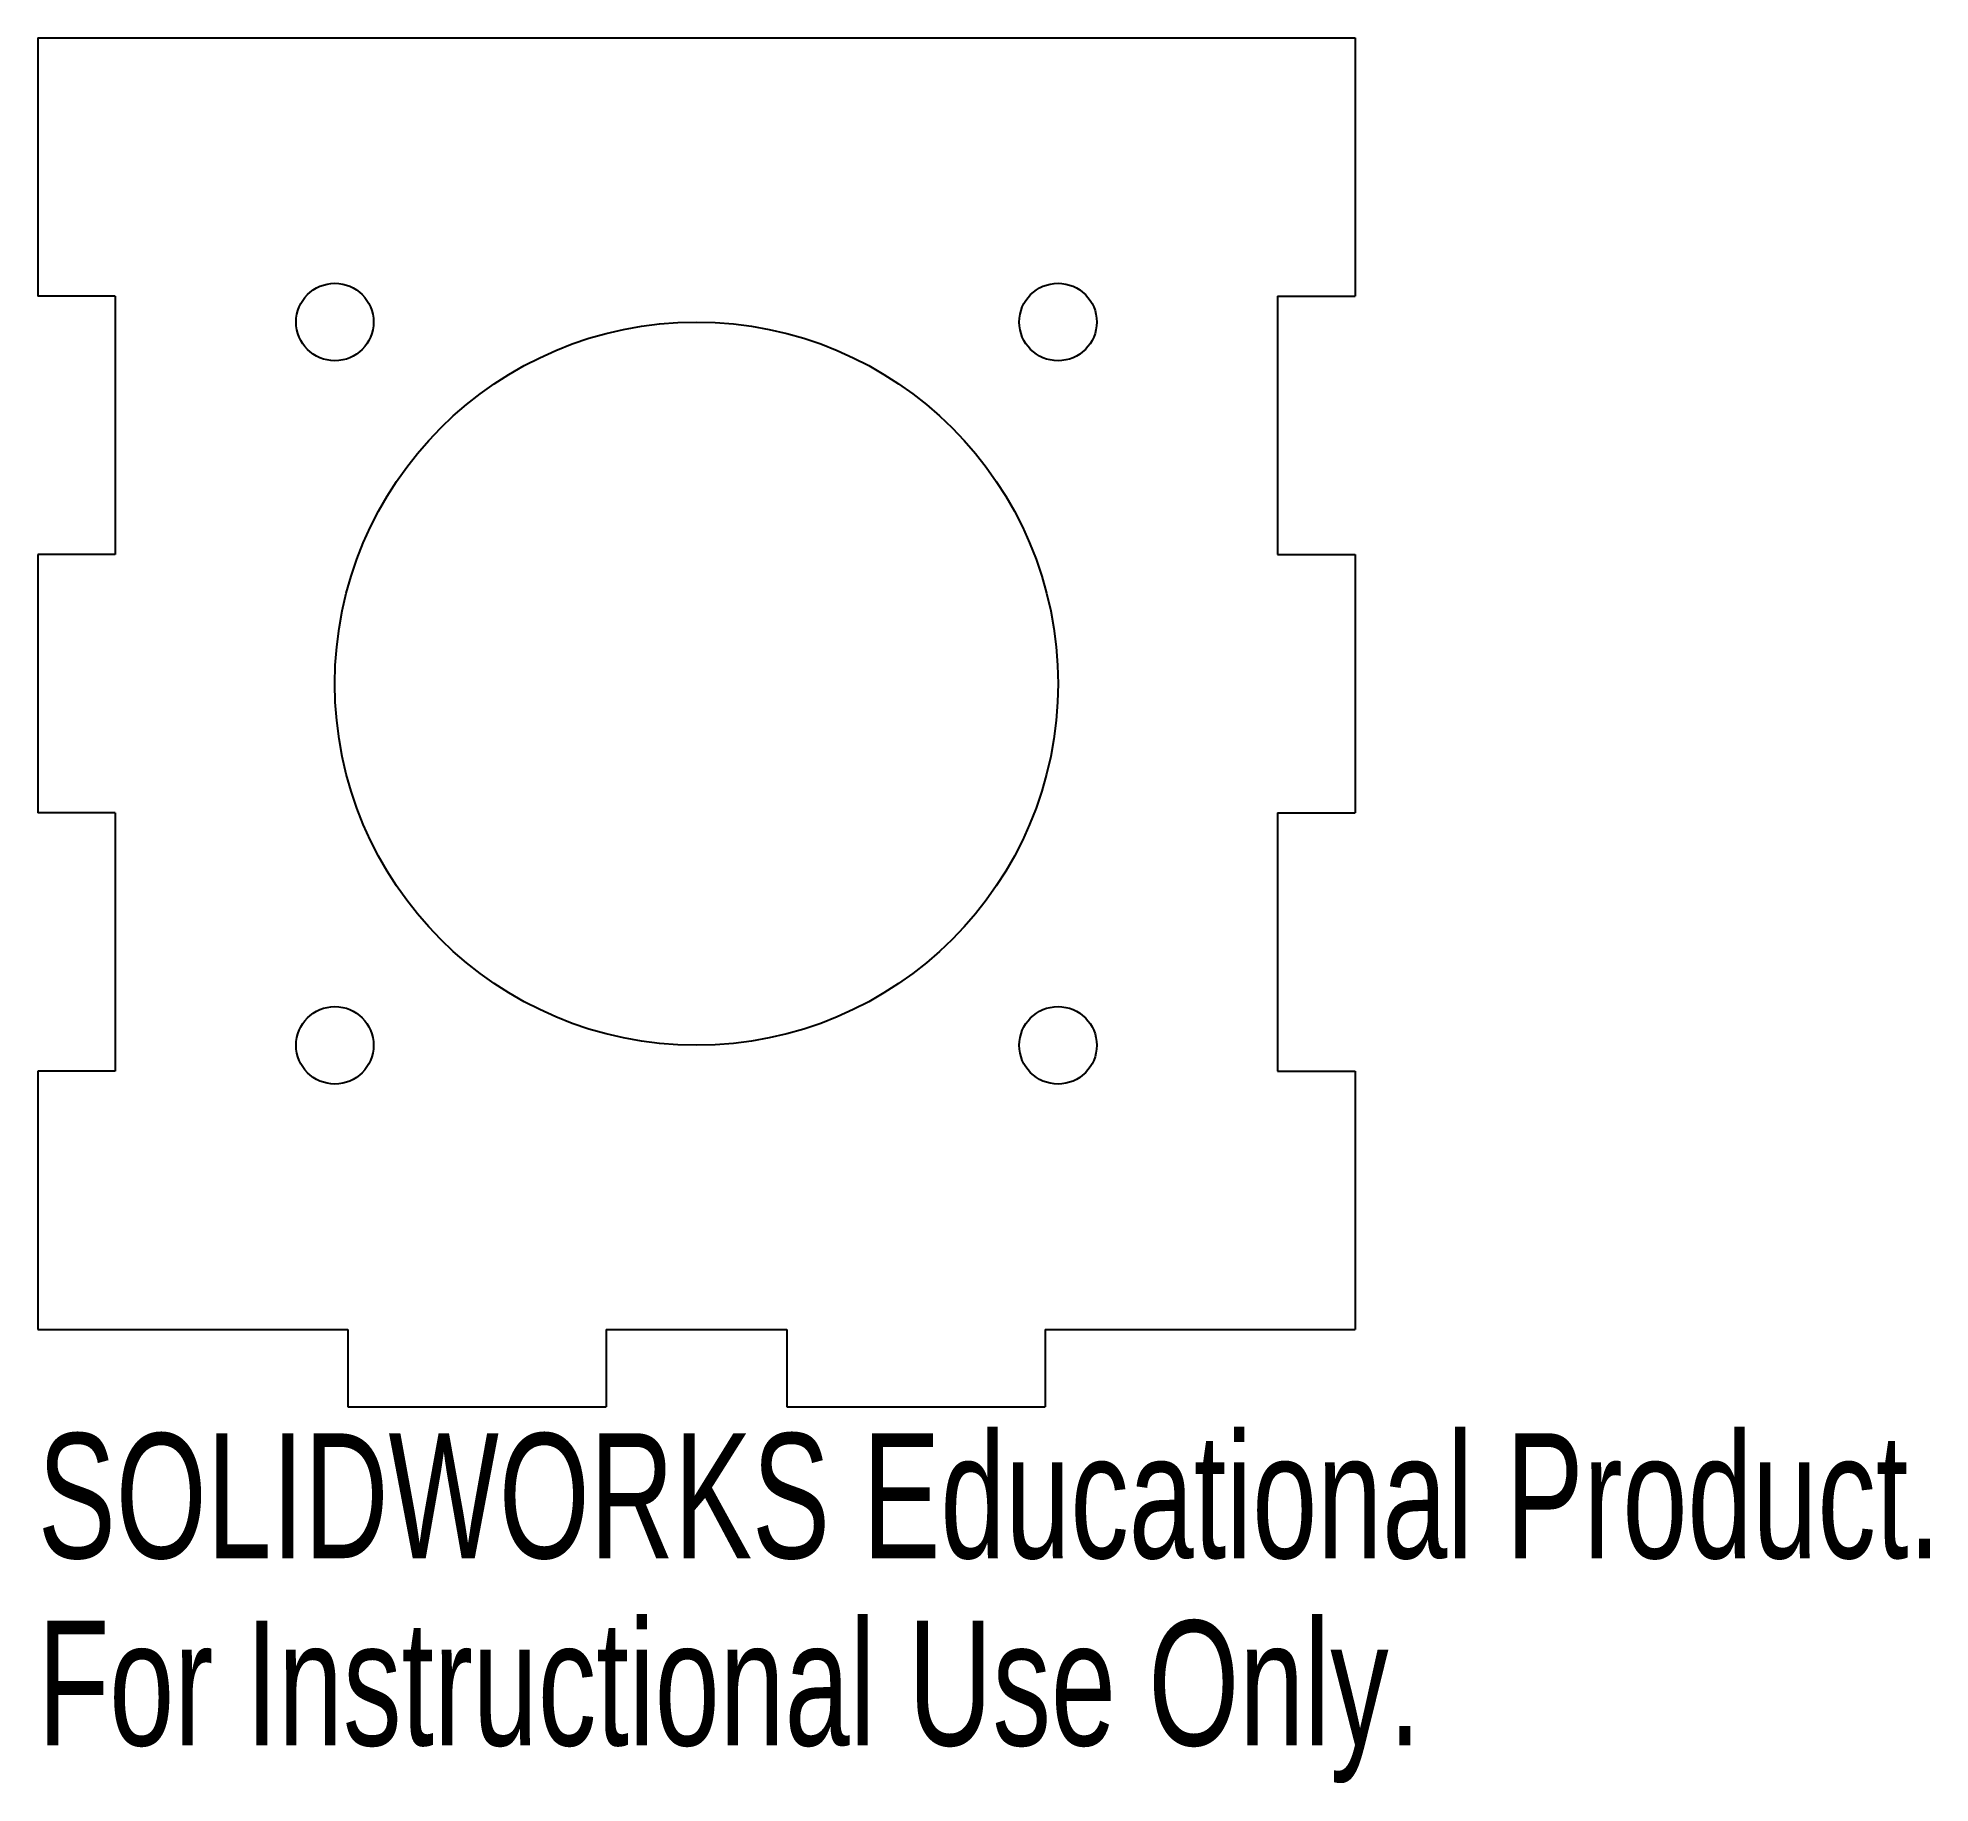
# Model space of a CAD drawing. Header units: millimetres. Extents: x -25.5 to 47.8, y -42.6 to 25.
import ezdxf

# ---------------------------------------------------------------- set-up
doc = ezdxf.new("R2010")
doc.units = ezdxf.units.MM
doc.styles.add('SLDTEXTSTYLE0', font='TXT', dxfattribs={"width": 0.7})

msp = doc.modelspace()

# ---------------------------------------------------------------- linework, layer by layer
at = {"color": 7, "linetype": 'Continuous', "lineweight": 25}
for p, q in [((-25.5, 25), (-25.5, 15)), ((-25.5, 25), (25.5, 25)), ((25.5, 25), (25.5, 15)), ((-22.5, 15), (-25.5, 15)), ((-22.5, 15), (-22.5, 5)), ((22.5, 15), (22.5, 5)), ((22.5, 15), (25.5, 15)), ((-25.5, 5), (-25.5, -5)), ((-22.5, 5), (-25.5, 5)), ((22.5, 5), (25.5, 5)), ((25.5, 5), (25.5, -5)), ((-22.5, -5), (-25.5, -5)), ((-22.5, -5), (-22.5, -15)), ((22.5, -5), (25.5, -5)), ((22.5, -5), (22.5, -15)), ((-25.5, -15), (-25.5, -25)), ((-22.5, -15), (-25.5, -15)), ((22.5, -15), (25.5, -15)), ((25.5, -15), (25.5, -25)), ((-25.5, -25), (-13.5, -25)), ((-13.5, -25), (-13.5, -28)), ((-3.5, -25), (3.5, -25)), ((-3.5, -25), (-3.5, -28)), ((3.5, -25), (3.5, -28)), ((13.5, -25), (25.5, -25)), ((13.5, -25), (13.5, -28)), ((-13.5, -28), (-3.5, -28)), ((3.5, -28), (13.5, -28))]:
    msp.add_line(p, q, dxfattribs=at)
for centre, radius in [((-14, 14), 1.5), ((14, 14), 1.5), ((0, 0), 14), ((-14, -14), 1.5), ((14, -14), 1.5)]:
    msp.add_circle(centre, radius, dxfattribs=at)

# ---------------------------------------------------------------- texts
at = {"color": 7, "linetype": 'Continuous', "char_height": 4.83362, "attachment_point": 1, "style": 'SLDTEXTSTYLE0'}
for s, insert in [('SOLIDWORKS Educational Product.', (-25.5, -29.02)), ('For Instructional Use Only.', (-25.5, -36.27))]:
    msp.add_mtext(s, dxfattribs=dict(at, insert=insert))

doc.saveas('drawing.dxf')
